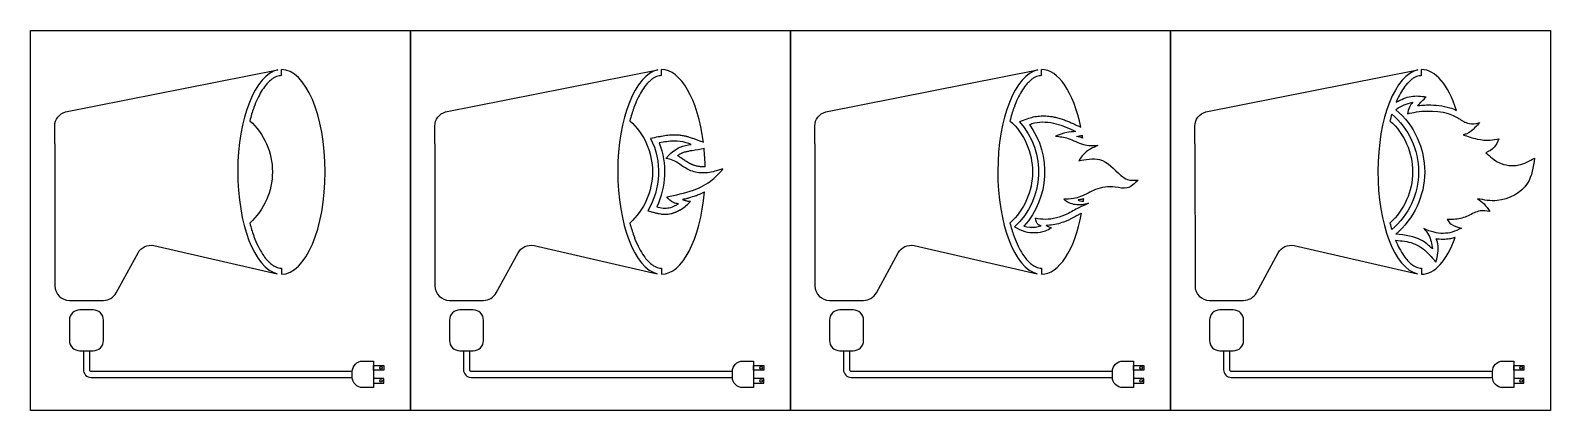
# Model space of a CAD drawing. Header units: millimetres. Extents: x 2069 to 7398, y 1704 to 3036.
import ezdxf

# ---------------------------------------------------------------- set-up
doc = ezdxf.new("R2010")
doc.units = ezdxf.units.MM

msp = doc.modelspace()

# ---------------------------------------------------------------- linework, layer by layer
for points in [[(2069.2, 3036.3), (3401.3, 3036.3), (3401.3, 1704.2), (2069.2, 1704.2)], [(3401.3, 3036.3), (4733.4, 3036.3), (4733.4, 1704.2), (3401.3, 1704.2)], [(4733.4, 3036.3), (6065.5, 3036.3), (6065.5, 1704.2), (4733.4, 1704.2)], [(6065.5, 3036.3), (7397.6, 3036.3), (7397.6, 1704.2), (6065.5, 1704.2)], [(3272, 1862.1), (3308, 1862.1), (3308, 1845.8), (3272, 1845.8)], [(3272, 1800.1), (3308, 1800.1), (3308, 1816.5), (3272, 1816.5)], [(4604.1, 1862.1), (4640.1, 1862.1), (4640.1, 1845.8), (4604.1, 1845.8)], [(4604.1, 1800.1), (4640.1, 1800.1), (4640.1, 1816.5), (4604.1, 1816.5)], [(5936.1, 1862.1), (5972.1, 1862.1), (5972.1, 1845.8), (5936.1, 1845.8)], [(5936.1, 1800.1), (5972.1, 1800.1), (5972.1, 1816.5), (5936.1, 1816.5)], [(7268.2, 1862.1), (7304.2, 1862.1), (7304.2, 1845.8), (7268.2, 1845.8)], [(7268.2, 1800.1), (7304.2, 1800.1), (7304.2, 1816.5), (7268.2, 1816.5)]]:
    msp.add_lwpolyline(points, close=True)
for points in [[(2154.6, 2638.6), (2154.6, 2701.2, -0.340589), (2192.6, 2750.5), (2936.2, 2897.9)], [(3486.7, 2638.6), (3486.7, 2701.2, -0.340589), (3524.7, 2750.5), (4268.3, 2897.9)], [(4818.8, 2638.6), (4818.8, 2701.2, -0.340589), (4856.7, 2750.5), (5600.4, 2897.9)], [(6150.8, 2638.6), (6150.8, 2701.2, -0.340589), (6188.8, 2750.5), (6932.5, 2897.9)], [(2838.3, 2720, -0.441442), (2838.3, 2361.3)], [(4170.4, 2720, -0.441442), (4170.4, 2361.3)], [(5502.5, 2720, -0.441442), (5502.5, 2361.3)], [(6834.6, 2720, -0.441442), (6834.6, 2361.3)], [(6840.9, 2742.6, -0.465557), (6840.9, 2338.6)], [(6855.4, 2758.3, -0.464526), (6854.6, 2322.4)], [(5535.8, 2716.4, -0.407931), (5518.9, 2347.6, -0.407931)], [(5570.8, 2706.8, -0.351606), (5551.4, 2350.3, -0.351606)], [(2154.6, 2638.6), (2155, 2141.2, 0.41397), (2206, 2090.2), (2325.4, 2090.2, 0.274563), (2370.1, 2116.8), (2446.4, 2256.8, -0.335461), (2502.4, 2282.1), (2934.3, 2183.8)], [(3486.7, 2638.6), (3487.1, 2141.2, 0.41397), (3538.1, 2090.2), (3657.4, 2090.2, 0.274563), (3702.2, 2116.8), (3778.5, 2256.8, -0.335461), (3834.5, 2282.1), (4266.4, 2183.8)], [(4243.2, 2658.1, -0.256351), (4232.9, 2404.3, -0.256351)], [(4273.5, 2642, -0.204506), (4264.5, 2418.2, -0.204506)], [(4818.8, 2638.6), (4819.2, 2141.2, 0.41397), (4870.2, 2090.2), (4989.5, 2090.2, 0.274563), (5034.3, 2116.8), (5110.5, 2256.8, -0.335461), (5166.6, 2282.1), (5598.5, 2183.8)], [(6150.8, 2638.6), (6151.3, 2141.2, 0.41397), (6202.2, 2090.2), (6321.6, 2090.2, 0.274563), (6366.4, 2116.8), (6442.6, 2256.8, -0.335461), (6498.7, 2282.1), (6930.6, 2183.8)], [(2255, 1913.8), (2255, 1847.4, 0.414214), (2282, 1820.5), (3197.6, 1820.5)], [(2276.3, 1913.8), (2276.3, 1847.4, 0.414214), (2282, 1841.8), (3197.6, 1841.8)], [(3587.1, 1913.8), (3587.1, 1847.4, 0.414214), (3614.1, 1820.5), (4529.7, 1820.5)], [(3608.4, 1913.8), (3608.4, 1847.4, 0.414214), (3614.1, 1841.8), (4529.7, 1841.8)], [(4919.2, 1913.8), (4919.2, 1847.4, 0.414214), (4946.2, 1820.5), (5861.8, 1820.5)], [(4940.5, 1913.8), (4940.5, 1847.4, 0.414214), (4946.2, 1841.8), (5861.8, 1841.8)], [(6251.3, 1913.8), (6251.3, 1847.4, 0.414214), (6278.2, 1820.5), (7193.9, 1820.5)], [(6272.6, 1913.8), (6272.6, 1847.4, 0.414214), (6278.2, 1841.8), (7193.9, 1841.8)]]:
    msp.add_lwpolyline(points, format="xyb")
for points in [[(2949.2, 2877.9), (2949.2, 2899.1)], [(4281.3, 2877.9), (4281.3, 2899.1)], [(5613.3, 2877.9), (5613.3, 2899.1)], [(6945.4, 2877.9), (6945.4, 2899.1)], [(2949.2, 2203.4), (2949.2, 2182.1)], [(4281.2, 2203.4), (4281.3, 2182.1)], [(5613.3, 2203.4), (5613.3, 2182.1)], [(6945.4, 2203.4), (6945.4, 2182.1)]]:
    msp.add_lwpolyline(points)
for points in [[(2289.2, 2057), (2242.2, 2057, 0.414214), (2206, 2020.8), (2206, 1950, 0.414214), (2242.2, 1913.8), (2289.2, 1913.8, 0.414214), (2325.4, 1950), (2325.4, 2020.8, 0.414214)], [(3621.3, 2057), (3574.2, 2057, 0.414214), (3538.1, 2020.8), (3538.1, 1950, 0.414214), (3574.2, 1913.8), (3621.3, 1913.8, 0.414214), (3657.4, 1950), (3657.4, 2020.8, 0.414214)], [(4953.4, 2057), (4906.3, 2057, 0.414214), (4870.2, 2020.8), (4870.2, 1950, 0.414214), (4906.3, 1913.8), (4953.4, 1913.8, 0.414214), (4989.5, 1950), (4989.5, 2020.8, 0.414214)], [(6285.4, 2057), (6238.4, 2057, 0.414214), (6202.2, 2020.8), (6202.2, 1950, 0.414214), (6238.4, 1913.8), (6285.4, 1913.8, 0.414214), (6321.6, 1950), (6321.6, 2020.8, 0.414214)], [(3233.8, 1877.7), (3272, 1877.7), (3272, 1784.6), (3233.8, 1784.6, -0.414214), (3197.6, 1820.7), (3197.6, 1841.5, -0.414214)], [(4565.9, 1877.7), (4604.1, 1877.7), (4604.1, 1784.6), (4565.9, 1784.6, -0.414214), (4529.7, 1820.7), (4529.7, 1841.5, -0.414214)], [(5898, 1877.7), (5936.1, 1877.7), (5936.1, 1784.6), (5898, 1784.6, -0.414214), (5861.8, 1820.7), (5861.8, 1841.5, -0.414214)], [(7230.1, 1877.7), (7268.2, 1877.7), (7268.2, 1784.6), (7230.1, 1784.6, -0.414214), (7193.9, 1820.7), (7193.9, 1841.5, -0.414214)]]:
    msp.add_lwpolyline(points, format="xyb", close=True)
for centre in [(3298.2, 1853.9), (3298.2, 1808.3), (4630.3, 1853.9), (4630.3, 1808.3), (5962.4, 1853.9), (5962.4, 1808.3), (7294.4, 1853.9), (7294.4, 1808.3)]:
    msp.add_circle(centre, 4.42)
for centre, start_param, end_param in [((2949.2, 2540.6), 6.367705, 9.327789), ((2949.2, 2540.6), 3.141593, 6.283185), ((4281.3, 2540.6), 6.367705, 9.327789), ((4281.3, 2540.6), 5.005326, 6.283185), ((5613.3, 2540.6), 6.367705, 9.327789), ((5613.3, 2540.6), 5.163515, 6.283185), ((6945.4, 2540.6), 6.367705, 9.327789), ((6945.4, 2540.6), 5.357215, 6.283185), ((5613.3, 2540.6), 5.047362, 5.075101), ((4281.3, 2540.6), 4.761614, 4.944902), ((4281.3, 2540.6), 3.141593, 4.514615), ((5613.3, 2540.6), 4.420528, 4.446369), ((5613.3, 2540.6), 3.141593, 4.297369), ((6945.4, 2540.6), 3.141593, 4.015414)]:
    msp.add_ellipse(centre, major_axis=(0, 358.5), ratio=0.427627, start_param=start_param, end_param=end_param)
for points, knots in [([(2949.2, 2877.9), (2946.3, 2877.9), (2943.5, 2877.6), (2937.7, 2876.5), (2934.7, 2875.6), (2928.7, 2873.3), (2925.6, 2871.8), (2919.3, 2868.1), (2916, 2865.8), (2909.5, 2860.6), (2906.2, 2857.6), (2899.6, 2850.8), (2896.3, 2847.1), (2888.1, 2836.8), (2883.3, 2829.8), (2873.9, 2814.2), (2869.4, 2805.7), (2860.7, 2787.2), (2856.6, 2777.2), (2852.4, 2765.8), (2852.1, 2765), (2851.9, 2764.2), (2849.4, 2757.3), (2847, 2750.1), (2844.7, 2742.6), (2842.5, 2735.3), (2840.3, 2727.8), (2838.3, 2720)], [0, 0, 0, 0, 0.082508, 0.082508, 0.165017, 0.165017, 0.247525, 0.247525, 0.330034, 0.330034, 0.412542, 0.412542, 0.495051, 0.495051, 0.6174, 0.6174, 0.73975, 0.73975, 0.8621, 0.8621, 0.871441, 0.871441, 0.871441, 0.951094, 0.951094, 0.951094, 1.029169, 1.029169, 1.029169, 1.029169]), ([(4281.3, 2877.9), (4278.4, 2877.9), (4275.6, 2877.6), (4269.8, 2876.5), (4266.8, 2875.6), (4260.8, 2873.3), (4257.7, 2871.8), (4251.3, 2868.1), (4248.1, 2865.8), (4241.6, 2860.6), (4238.3, 2857.6), (4231.7, 2850.8), (4228.4, 2847.1), (4220.2, 2836.8), (4215.4, 2829.8), (4206, 2814.2), (4201.5, 2805.7), (4192.8, 2787.2), (4188.7, 2777.2), (4184.5, 2765.8), (4184.2, 2765), (4183.9, 2764.2), (4181.4, 2757.3), (4179.1, 2750.1), (4176.8, 2742.6), (4174.5, 2735.3), (4172.4, 2727.8), (4170.4, 2720)], [0, 0, 0, 0, 0.082508, 0.082508, 0.165017, 0.165017, 0.247525, 0.247525, 0.330034, 0.330034, 0.412542, 0.412542, 0.495051, 0.495051, 0.6174, 0.6174, 0.73975, 0.73975, 0.8621, 0.8621, 0.871441, 0.871441, 0.871441, 0.951094, 0.951094, 0.951094, 1.029169, 1.029169, 1.029169, 1.029169]), ([(5613.3, 2877.9), (5610.5, 2877.9), (5607.6, 2877.6), (5601.8, 2876.5), (5598.9, 2875.6), (5592.8, 2873.3), (5589.7, 2871.8), (5583.4, 2868.1), (5580.2, 2865.8), (5573.7, 2860.6), (5570.4, 2857.6), (5563.8, 2850.8), (5560.5, 2847.1), (5552.3, 2836.8), (5547.5, 2829.8), (5538.1, 2814.2), (5533.6, 2805.7), (5524.9, 2787.2), (5520.8, 2777.2), (5516.6, 2765.8), (5516.3, 2765), (5516, 2764.2), (5513.5, 2757.3), (5511.1, 2750.1), (5508.9, 2742.6), (5506.6, 2735.3), (5504.5, 2727.8), (5502.5, 2720)], [0, 0, 0, 0, 0.082508, 0.082508, 0.165017, 0.165017, 0.247525, 0.247525, 0.330034, 0.330034, 0.412542, 0.412542, 0.495051, 0.495051, 0.6174, 0.6174, 0.73975, 0.73975, 0.8621, 0.8621, 0.871441, 0.871441, 0.871441, 0.951094, 0.951094, 0.951094, 1.029169, 1.029169, 1.029169, 1.029169]), ([(6945.4, 2877.9), (6942.6, 2877.9), (6939.7, 2877.6), (6933.9, 2876.5), (6931, 2875.6), (6924.9, 2873.3), (6921.8, 2871.8), (6915.5, 2868.1), (6912.3, 2865.8), (6905.8, 2860.6), (6902.5, 2857.6), (6895.9, 2850.8), (6892.5, 2847.1), (6884.4, 2836.8), (6879.6, 2829.8), (6870.2, 2814.2), (6865.7, 2805.7), (6859.6, 2792.8), (6858, 2789.2), (6856.4, 2785.4)], [0, 0, 0, 0, 0.0825084, 0.0825084, 0.1650168, 0.1650168, 0.2475253, 0.2475253, 0.3300337, 0.3300337, 0.4125421, 0.4125421, 0.4950505, 0.4950505, 0.6174005, 0.6174005, 0.7397504, 0.7397504, 0.7870951, 0.7870951, 0.7870951, 0.7870951]), ([(6855.4, 2758.3), (6856, 2758.9), (6872, 2773), (6893.6, 2779), (6914.4, 2784.8)], [21.229152, 21.229152, 21.229152, 21.229152, 23.943621, 86.084244, 86.084244, 86.084244, 86.084244]), ([(6931.7, 2772.5), (6932.4, 2772.6), (6933.2, 2772.7), (6937.7, 2773.3), (6941.5, 2773.7), (6953, 2774.7), (6960.8, 2775.1), (6981.2, 2775.4), (6993.8, 2774.8), (7019, 2771.6), (7031.6, 2769), (7052, 2762.8), (7060.1, 2759.7), (7067.9, 2756.1)], [39.54518, 39.54518, 39.54518, 39.54518, 41.540928, 41.540928, 52.113353, 52.113353, 73.258204, 73.258204, 107.264086, 107.264086, 141.269968, 141.269968, 164.010745, 164.010745, 164.010745, 164.010745]), ([(5535.8, 2716.4), (5545, 2719.9), (5554.1, 2723.3), (5563.3, 2726.7), (5563.3, 2726.7), (5563.3, 2726.7), (5563.3, 2726.7), (5570, 2729.2), (5577, 2731.4), (5591.6, 2734.7), (5598.9, 2735.7), (5613.6, 2736.8), (5621, 2736.9), (5635.6, 2736.1), (5642.9, 2735.3), (5655.3, 2733.3), (5660.5, 2732.3), (5668.4, 2730.4), (5671.1, 2729.6), (5676.5, 2728.1), (5679.1, 2727.4), (5687, 2724.9), (5692.1, 2723), (5706.4, 2717.6), (5715.3, 2713.7), (5730, 2707), (5735.9, 2704.2), (5741.7, 2701.5), (5741.7, 2701.5), (5741.7, 2701.5), (5741.7, 2701.5), (5744.9, 2700), (5748.1, 2698.5), (5751.3, 2696.9)], [28.69994, 28.69994, 28.69994, 28.69994, 54.856992, 54.856992, 54.856992, 54.864051, 54.864051, 54.864051, 74.056488, 74.056488, 93.248924, 93.248924, 112.44136, 112.44136, 131.633796, 131.633796, 145.812335, 145.812335, 153.334565, 153.334565, 160.856795, 160.856795, 175.901254, 175.901254, 203.682859, 203.682859, 222.963172, 222.963172, 222.963172, 222.964646, 222.964646, 222.964646, 233.613729, 233.613729, 233.613729, 233.613729]), ([(5570.8, 2706.8), (5576.7, 2709), (5606.4, 2718.2), (5665.4, 2714), (5710.3, 2692.8), (5732.6, 2682.3)], [54.864051, 54.864051, 54.864051, 54.864051, 74.110355, 149.110023, 222.963172, 222.963172, 222.963172, 222.963172]), ([(4428, 2644.2), (4416.2, 2648.4), (4404.4, 2652.7), (4392.6, 2657), (4392.6, 2657), (4392.6, 2657), (4392.6, 2657), (4388.5, 2658.4), (4384.2, 2660), (4378, 2662), (4376.3, 2662.5), (4373.6, 2663.3), (4372.5, 2663.6), (4370.3, 2664.2), (4369.2, 2664.5), (4366, 2665.3), (4363.8, 2665.8), (4357.2, 2667.2), (4352.8, 2667.9), (4343.6, 2669), (4338.9, 2669.4), (4331.6, 2669.7), (4329.1, 2669.7), (4324.6, 2669.7), (4322.6, 2669.7), (4318.7, 2669.5), (4316.8, 2669.4), (4311.1, 2669.1), (4307.3, 2668.7), (4296.1, 2667.4), (4288.8, 2666.3), (4277.6, 2664.3), (4273.6, 2663.6), (4269.6, 2662.9), (4269.6, 2662.9), (4269.6, 2662.9), (4269.6, 2662.9), (4260.8, 2661.3), (4252, 2659.7), (4243.2, 2658.1)], [-37.677566, -37.677566, -37.677566, -37.677566, -0.008253, -0.008253, -0.008253, 0, 0, 0, 13.044916, 13.044916, 17.636811, 17.636811, 20.55559, 20.55559, 23.47437, 23.47437, 29.31193, 29.31193, 40.987049, 40.987049, 53.397084, 53.397084, 60.084758, 60.084758, 65.256188, 65.256188, 70.427618, 70.427618, 80.770478, 80.770478, 101.690254, 101.690254, 113.638004, 113.638004, 113.638004, 113.640602, 113.640602, 113.640602, 140.359527, 140.359527, 140.359527, 140.359527]), ([(5736.3, 2664.1), (5739.4, 2665.2), (5746, 2667.6), (5752.9, 2667.9), (5756.7, 2667.8)], [0, 0, 0, 0, 9.622251, 20.84863, 20.84863, 20.84863, 20.84863]), ([(4337, 2597.3), (4340.3, 2599.8), (4343.7, 2602), (4348.4, 2604.6), (4349.7, 2605.3), (4351.9, 2606.3), (4352.8, 2606.7), (4354.5, 2607.5), (4355.4, 2607.9), (4358.3, 2609), (4360.3, 2609.7), (4366, 2611.4), (4369.7, 2612.3), (4377.7, 2614), (4381.8, 2614.8), (4387.1, 2615.7), (4388.1, 2615.8), (4389, 2616), (4389, 2616), (4389, 2616), (4389, 2616), (4402.8, 2618.4), (4416.6, 2620.8), (4430.4, 2623.2)], [38.520276, 38.520276, 38.520276, 38.520276, 53.270153, 53.270153, 58.79488, 58.79488, 62.558155, 62.558155, 66.393151, 66.393151, 74.530342, 74.530342, 87.893908, 87.893908, 101.257475, 101.257475, 104.116936, 104.116936, 104.116936, 104.122697, 104.122697, 104.122697, 145.727702, 145.727702, 145.727702, 145.727702]), ([(4434.4, 2558.3), (4433.8, 2558.2), (4433.3, 2558.2), (4431.5, 2558.1), (4430.3, 2558.1), (4428, 2558.1), (4426.8, 2558.1), (4423.2, 2558.1), (4420.9, 2558.3), (4413.8, 2559), (4409, 2559.7), (4402.2, 2561.4), (4400.1, 2562), (4396.4, 2563.1), (4394.9, 2563.6), (4392.2, 2564.6), (4391.1, 2565.1), (4388.8, 2566), (4387.7, 2566.5), (4384.3, 2568), (4382.1, 2569.1), (4375.2, 2572.8), (4370.5, 2575.6), (4363.9, 2580), (4361.9, 2581.3), (4359.1, 2583.2), (4358.2, 2583.8), (4356.5, 2585), (4355.7, 2585.6), (4353, 2587.4), (4351.1, 2588.7), (4346.5, 2591.8), (4343.6, 2593.6), (4339.4, 2596), (4338.2, 2596.7), (4337, 2597.3)], [62.367005, 62.367005, 62.367005, 62.367005, 64.385387, 64.385387, 68.681296, 68.681296, 72.977204, 72.977204, 81.569021, 81.569021, 98.752654, 98.752654, 106.752476, 106.752476, 112.767186, 112.767186, 117.198469, 117.198469, 121.629752, 121.629752, 130.492318, 130.492318, 148.64135, 148.64135, 156.129526, 156.129526, 159.306003, 159.306003, 162.482481, 162.482481, 168.835435, 168.835435, 177.492901, 177.492901, 180.755537, 180.755537, 180.755537, 180.755537]), ([(4400.9, 2457.2), (4392.8, 2454.1), (4380.8, 2449.4), (4368.2, 2446.5), (4364.1, 2445.5), (4361, 2444.8), (4358, 2444.1), (4355, 2443.4)], [0, 0, 0, 0, 26.070332, 38.733442, 38.733442, 38.733442, 48.059146, 48.059146, 48.059146, 48.059146]), ([(4400.9, 2457.2), (4405.3, 2458.8), (4409.7, 2460.5), (4419.9, 2464.7), (4425.8, 2467.3), (4431.6, 2470.2)], [96.829294, 96.829294, 96.829294, 96.829294, 109.861109, 109.861109, 127.473191, 127.473191, 127.473191, 127.473191]), ([(4232.9, 2404.3), (4241, 2402.2), (4263.4, 2396.3), (4297.3, 2389.5), (4329.5, 2398), (4357.8, 2413.1), (4373.6, 2427.4), (4383.4, 2437.6)], [0, 0, 0, 0, 25.375223, 69.572231, 101.334113, 123.04704, 165.300437, 165.300437, 165.300437, 165.300437]), ([(4232.9, 2404.3), (4241.7, 2402.1), (4250.4, 2399.9), (4259.2, 2397.6), (4259.2, 2397.6), (4259.2, 2397.6), (4259.2, 2397.6), (4262.1, 2396.9), (4265.1, 2396.1), (4271.5, 2394.6), (4274.9, 2393.9), (4280.2, 2393.1), (4282, 2392.9), (4284.7, 2392.6), (4285.6, 2392.6), (4287.4, 2392.4), (4288.2, 2392.4), (4290.9, 2392.3), (4292.6, 2392.3), (4297.9, 2392.4), (4301.4, 2392.6), (4311, 2393.8), (4317.1, 2395.1), (4325.1, 2397.6), (4327.1, 2398.3), (4330.5, 2399.6), (4332, 2400.1), (4334.6, 2401.3), (4335.8, 2401.8), (4337.6, 2402.7), (4338.2, 2403), (4340.1, 2403.9), (4341.3, 2404.5), (4343.6, 2405.8), (4344.7, 2406.4), (4347.8, 2408.2), (4349.6, 2409.3), (4351.4, 2410.4)], [-27.063426, -27.063426, -27.063426, -27.063426, -0.013467, -0.013467, -0.013467, 0, 0, 0, 8.811909, 8.811909, 17.623817, 17.623817, 21.876686, 21.876686, 23.904518, 23.904518, 25.93235, 25.93235, 29.988015, 29.988015, 38.099345, 38.099345, 52.694058, 52.694058, 57.724385, 57.724385, 61.38152, 61.38152, 64.492927, 64.492927, 66.133565, 66.133565, 69.41484, 69.41484, 72.696115, 72.696115, 78.869119, 78.869119, 78.869119, 78.869119]), ([(4355, 2443.4), (4356.1, 2443.1), (4357.2, 2442.8), (4358.3, 2442.5), (4362.1, 2440.8), (4369.2, 2439.4), (4376.4, 2437.4), (4383.4, 2437.6)], [-3.376134, -3.376134, -3.376134, -3.376134, 0, 0, 0, 11.745545, 21.845515, 21.845515, 21.845515, 21.845515]), ([(5778.3, 2430.6), (5766.7, 2425.7), (5740.6, 2414.5), (5694.7, 2385.8), (5640.7, 2370.9), (5603.5, 2375.8), (5592, 2378.1)], [0, 0, 0, 0, 37.579048, 85.163727, 162.684873, 197.872545, 197.872545, 197.872545, 197.872545]), ([(2838.3, 2361.3), (2840.3, 2353.5), (2842.5, 2346), (2844.7, 2338.6), (2847, 2331.2), (2849.4, 2324), (2851.9, 2317), (2853.3, 2313.1), (2854.7, 2309.2), (2860.8, 2293.8), (2865.7, 2282.9), (2876, 2263.2), (2881.4, 2254.3), (2891.3, 2240.2), (2895.8, 2234.7), (2904.8, 2224.9), (2909.3, 2220.8), (2917.3, 2214.5), (2920.8, 2212.2), (2927.7, 2208.4), (2931, 2207), (2937.5, 2204.8), (2940.7, 2204.1), (2945.6, 2203.5), (2947.4, 2203.4), (2949.2, 2203.4)], [2.112425, 2.112425, 2.112425, 2.112425, 2.190498, 2.190498, 2.190498, 2.270152, 2.270152, 2.270152, 2.315586, 2.315586, 2.45559, 2.45559, 2.595595, 2.595595, 2.707526, 2.707526, 2.819458, 2.819458, 2.90979, 2.90979, 3.000123, 3.000123, 3.090456, 3.090456, 3.141555, 3.141555, 3.141555, 3.141555]), ([(4170.4, 2361.3), (4172.4, 2353.5), (4174.5, 2346), (4176.8, 2338.6), (4179.1, 2331.2), (4181.4, 2324), (4183.9, 2317), (4185.4, 2313.1), (4186.8, 2309.2), (4192.9, 2293.8), (4197.8, 2282.9), (4208.1, 2263.2), (4213.5, 2254.3), (4223.4, 2240.2), (4227.9, 2234.7), (4236.9, 2224.9), (4241.4, 2220.8), (4249.4, 2214.5), (4252.9, 2212.2), (4259.7, 2208.4), (4263.1, 2207), (4269.6, 2204.8), (4272.8, 2204.1), (4277.7, 2203.5), (4279.5, 2203.4), (4281.2, 2203.4)], [2.112425, 2.112425, 2.112425, 2.112425, 2.190498, 2.190498, 2.190498, 2.270152, 2.270152, 2.270152, 2.315586, 2.315586, 2.45559, 2.45559, 2.595595, 2.595595, 2.707526, 2.707526, 2.819458, 2.819458, 2.90979, 2.90979, 3.000123, 3.000123, 3.090456, 3.090456, 3.141555, 3.141555, 3.141555, 3.141555]), ([(5502.5, 2361.3), (5504.5, 2353.5), (5506.6, 2346), (5508.9, 2338.6), (5511.1, 2331.2), (5513.5, 2324), (5516, 2317), (5517.4, 2313.1), (5518.9, 2309.2), (5525, 2293.8), (5529.9, 2282.9), (5540.2, 2263.2), (5545.6, 2254.3), (5555.5, 2240.2), (5560, 2234.7), (5569, 2224.9), (5573.5, 2220.8), (5581.4, 2214.5), (5585, 2212.2), (5591.8, 2208.4), (5595.2, 2207), (5601.7, 2204.8), (5604.9, 2204.1), (5609.8, 2203.5), (5611.6, 2203.4), (5613.3, 2203.4)], [2.112425, 2.112425, 2.112425, 2.112425, 2.190498, 2.190498, 2.190498, 2.270152, 2.270152, 2.270152, 2.315586, 2.315586, 2.45559, 2.45559, 2.595595, 2.595595, 2.707526, 2.707526, 2.819458, 2.819458, 2.90979, 2.90979, 3.000123, 3.000123, 3.090456, 3.090456, 3.141555, 3.141555, 3.141555, 3.141555]), ([(5753.6, 2396.1), (5753.1, 2395.8), (5752.6, 2395.6), (5751.2, 2394.8), (5750.3, 2394.4), (5747.7, 2392.9), (5745.8, 2392), (5740.4, 2388.9), (5736.6, 2386.9), (5729.8, 2383), (5726.7, 2381.3), (5720.3, 2377.9), (5717, 2376.2), (5711.8, 2373.6), (5709.9, 2372.7), (5706.1, 2371), (5704.2, 2370.2), (5698.4, 2367.7), (5694.5, 2366.2), (5682.7, 2361.9), (5674.6, 2359.4), (5658, 2355.7), (5649.6, 2354.3), (5637.4, 2353.3), (5633.7, 2353.1), (5629.9, 2353), (5629.8, 2353), (5629.6, 2353)], [37.72136, 37.72136, 37.72136, 37.72136, 39.557318, 39.557318, 42.798221, 42.798221, 49.280028, 49.280028, 62.243642, 62.243642, 72.448285, 72.448285, 82.829286, 82.829286, 88.445254, 88.445254, 94.061222, 94.061222, 105.293157, 105.293157, 127.757027, 127.757027, 150.220897, 150.220897, 159.774364, 159.774364, 160.155475, 160.155475, 160.155475, 160.155475]), ([(6854.2, 2301), (6858.3, 2291), (6862.6, 2281.7), (6872.3, 2263.2), (6877.7, 2254.3), (6887.6, 2240.2), (6892.1, 2234.7), (6901.1, 2224.9), (6905.5, 2220.8), (6913.5, 2214.5), (6917, 2212.2), (6923.9, 2208.4), (6927.3, 2207), (6933.8, 2204.8), (6937, 2204.1), (6941.9, 2203.5), (6943.6, 2203.4), (6945.4, 2203.4)], [2.3332731, 2.3332731, 2.3332731, 2.3332731, 2.4555901, 2.4555901, 2.5955946, 2.5955946, 2.7075261, 2.7075261, 2.8194575, 2.8194575, 2.9097905, 2.9097905, 3.0001234, 3.0001234, 3.0904564, 3.0904564, 3.1415549, 3.1415549, 3.1415549, 3.1415549]), ([(6983.2, 2270.7), (6969.3, 2283.5), (6939.4, 2311.2), (6888.3, 2319), (6854.6, 2322.4)], [0, 0, 0, 0, 55.423694, 148.208128, 148.208128, 148.208128, 148.208128]), ([(6995.3, 2224), (6998.3, 2234.7), (7003.8, 2253.6), (7004.1, 2282.1), (6999.9, 2298), (6997, 2305.7)], [0, 0, 0, 0, 33.331509, 58.840047, 83.644533, 83.644533, 83.644533, 83.644533]), ([(7063, 2310.5), (7062.8, 2310.4), (7062.5, 2310.4), (7061.1, 2309.9), (7059.8, 2309.5), (7056, 2308.4), (7053.4, 2307.7), (7048.2, 2306.6), (7045.6, 2306.1), (7037.7, 2304.8), (7032.4, 2304.3), (7018.3, 2303.6), (7009.5, 2304), (6999.6, 2305.3), (6998.3, 2305.5), (6997, 2305.7)], [31.932671, 31.932671, 31.932671, 31.932671, 32.508505, 32.508505, 35.842378, 35.842378, 42.510123, 42.510123, 49.177869, 49.177869, 62.513359, 62.513359, 84.699096, 84.699096, 88.021445, 88.021445, 88.021445, 88.021445])]:
    msp.add_open_spline(points, degree=3, knots=knots)
for points in [[(6856.4, 2785.4), (6908.6, 2805.3), (6962, 2803.3)], [(6914.4, 2784.8), (6902.7, 2767.1), (6895.5, 2744.4)], [(6895.5, 2744.4), (6927.7, 2750.5), (7072.3, 2729.9), (7106.1, 2711.6), (7135.4, 2710), (7149.8, 2713.3)], [(5732.6, 2682.3), (5701.5, 2678.1), (5662.2, 2666)], [(5662.2, 2666), (5706.4, 2658.1), (5760.3, 2636.4), (5810.6, 2632.6)], [(7149.8, 2713.3), (7132.1, 2695.6), (7104.4, 2674.5), (7090.6, 2670.6)], [(7090.6, 2670.6), (7140.5, 2655.6), (7185.9, 2651.8), (7216.4, 2656.2)], [(4385.4, 2637), (4367.5, 2642.9), (4325.8, 2648.5), (4273.5, 2642)], [(4296.4, 2587.6), (4305.2, 2597.3), (4346.9, 2627.3), (4385.4, 2637)], [(5758.1, 2658.5), (5745.4, 2663.2), (5736.3, 2664.1)], [(5810.6, 2632.6), (5786.5, 2621.9), (5755.8, 2596.7), (5744, 2579.4)], [(7216.4, 2656.2), (7199.8, 2626.8), (7171, 2607.4)], [(4496.6, 2550.9), (4480.7, 2546.1), (4429.6, 2536.8), (4384.5, 2544.8), (4346.4, 2566.1), (4322.1, 2580.9), (4297.6, 2587.4)], [(5744, 2579.4), (5780, 2585.5), (5816.7, 2583.8), (5891.7, 2528.5), (5914.4, 2514.2), (5951.5, 2511.6)], [(7341.1, 2588.5), (7316.4, 2501), (7210.3, 2439.9), (7141.3, 2446.6)], [(7171, 2607.4), (7216.6, 2573.1), (7286.1, 2564.9), (7341.1, 2588.5)], [(4299.8, 2453.4), (4393, 2476.9), (4460.2, 2513.5), (4496.6, 2550.9)], [(5951.5, 2511.6), (5913.8, 2484.6), (5871.7, 2487), (5802.2, 2478.7), (5750.3, 2453.8), (5725.4, 2446.9), (5691.2, 2444.8)], [(4340.4, 2428.6), (4322.9, 2433.1), (4299.8, 2453.4)], [(4264.5, 2418.2), (4286.6, 2413.8), (4329.4, 2422.3), (4340.4, 2428.6)], [(5691.2, 2444.8), (5708.8, 2433.4), (5754.8, 2426.8), (5778.3, 2430.6)], [(5761.3, 2446.4), (5749.8, 2443.3), (5741.5, 2442.3)], [(5741.5, 2442.3), (5750.1, 2438.8), (5760.2, 2437.5)], [(7184.4, 2402.2), (7150.6, 2403.8), (7108.5, 2386.6), (7064.8, 2374.4), (7034.8, 2373.9)], [(7141.3, 2446.6), (7164.5, 2428.2), (7184.4, 2402.2)], [(5518.9, 2347.6), (5555, 2332.1), (5626.8, 2334.6), (5648, 2344.4)], [(5551.4, 2350.3), (5592.4, 2347.2), (5611.5, 2351.9)], [(5611.5, 2351.9), (5602.1, 2355.5), (5592, 2378.1)], [(5648, 2344.4), (5640.1, 2346.5), (5629.6, 2353)], [(7034.8, 2373.9), (7048.6, 2357.8), (7085.7, 2343.4)], [(6854.2, 2301), (6915.7, 2290.2), (6968.8, 2255.1), (6995.3, 2224)], [(7085.7, 2343.4), (7052.4, 2329.5), (6989.3, 2328.9), (6953.8, 2341.7)], [(6953.8, 2341.7), (6969.9, 2320.1), (6983.2, 2270.7)]]:
    msp.add_spline(points, degree=3)
for points in [[(6931.7, 2772.5), (6940.9, 2783.7), (6951.4, 2793.5), (6962, 2803.3)], [(6840.9, 2742.6), (6838.7, 2735.3), (6836.6, 2727.8), (6834.6, 2720)], [(6834.6, 2361.3), (6836.6, 2353.5), (6838.7, 2346), (6840.9, 2338.6)]]:
    msp.add_open_spline(points, degree=3)

doc.saveas('drawing.dxf')
